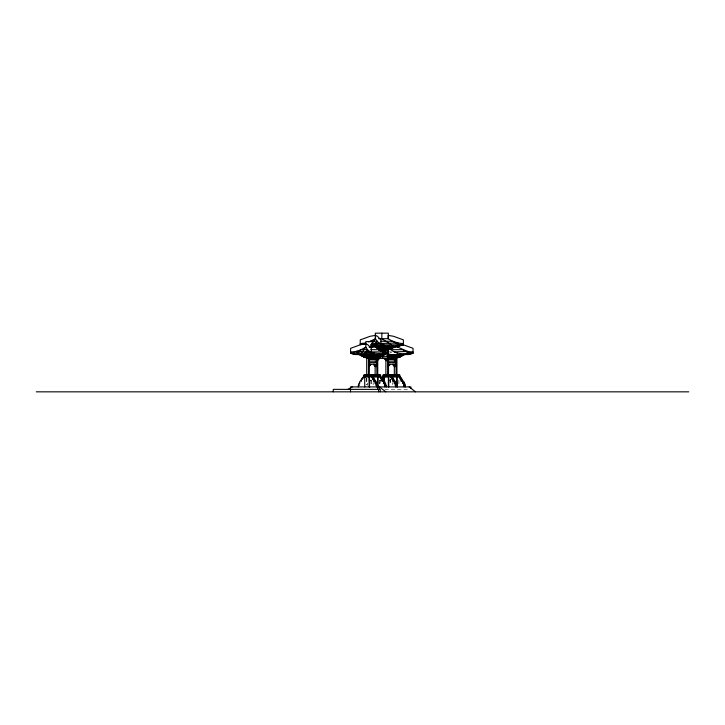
<?xml version="1.0" encoding="UTF-8"?>
<svg xmlns="http://www.w3.org/2000/svg" width="725" height="725" viewBox="0 0 725 725"><rect width="100%" height="100%" fill="white"/><g stroke="black" fill="none" stroke-linecap="round" stroke-linejoin="round"><path stroke-width="0.54" stroke-dasharray="3.62 2.72" d="M380.58 380.625L380.471 380.897A1.541 1.396 -90 0 0 379.701 380.942M379.619 380.933L380.471 380.634M389.552 353.302L391.545 352.368M389.352 351.897L391.473 351.897M384.794 389.37L410.006 389.37M389.706 380.707L390.222 380.897A1.35 1.214 -90 0 1 390.594 379.039M370.629 380.743L371.028 380.897A1.35 1.214 -90 0 1 370.901 379.764M398.904 380.263L398.904 384.694M392.352 382.483L392.352 384.694M390.476 379.157L390.476 384.694M390.077 379.157L390.077 384.694M379.719 380.263L379.719 384.694M373.157 382.483L373.157 384.694M371.291 380.263L371.291 384.694M370.892 380.263L370.892 384.694M366.841 378.042L366.841 384.694M366.442 378.042L366.442 384.694M380.625 380.779A4.912 0.807 -20.4 0 1 380.471 380.743M379.655 383.28A1.387 1.251 -90 0 1 380.19 383.036A1.541 1.396 -90 0 1 380.571 381.214M379.646 382.909A3.661 0.752 26.4 0 1 380.19 383.036M389.706 380.87A1.541 1.396 -90 0 1 390.222 380.897M367.938 383.09A1.387 1.251 -90 0 0 367.185 384.993A4.042 0.471 14.5 0 1 367.974 384.93M370.774 380.861A1.541 1.396 -90 0 1 371.028 380.897"/><path stroke-width="1.09" d="M405.411 386.914L404.885 384.993A1.387 1.251 -90 0 0 403.943 383.036A1.541 1.396 -90 0 0 402.357 380.897A1.35 1.214 -90 0 0 401.369 378.831A0.924 0.834 -90 0 0 400.689 377.553L400.073 376.565L383.144 376.456L383.008 375.215A1.069 1.006 -90 0 1 383.906 374.879L390.476 374.843A1.069 1.006 -90 0 1 391.391 375.197A1.069 1.006 -90 0 1 392.343 374.879L398.904 374.843A1.069 1.006 -90 0 1 399.828 375.197M358.222 386.914L358.748 384.993A1.387 1.251 -90 0 1 359.691 383.036A1.541 1.396 -90 0 1 361.277 380.897L361.358 380.679M377.707 389.37L377.798 385.446L377.263 384.993A1.387 1.251 -90 0 0 376.329 383.036A1.541 1.396 -90 0 0 374.734 380.897L374.734 380.725A4.912 0.807 20.4 0 1 373.846 380.743L373.42 380.897A1.35 1.214 -90 0 0 372.433 378.831A0.924 0.834 -90 0 0 371.753 377.553L371.127 376.565M386.226 386.914L385.7 384.993A1.387 1.251 -90 0 0 384.757 383.036A1.541 1.396 -90 0 0 383.172 380.897L383.172 380.725A4.912 0.807 20.4 0 1 382.274 380.743L382.256 380.743M396.983 386.914L396.448 384.993A1.387 1.251 -90 0 0 395.515 383.036A1.541 1.396 -90 0 0 393.92 380.897L393.929 380.725A4.912 0.807 20.4 0 1 393.032 380.743L393.004 380.743M402.357 380.897L402.357 380.725A4.912 0.807 20.4 0 1 401.46 380.743L401.034 380.897A1.35 1.214 -90 0 0 400.055 378.831A0.924 0.834 -90 0 0 399.375 377.553L398.75 376.565M368.871 366.56L370.339 364.258M369.469 365.907L368.653 366.56M377.308 360.642L378.468 359.328M377.906 359.999L377.082 360.642M388.654 365.907L388.065 366.56M374.734 380.897A1.35 1.214 -90 0 0 373.756 378.831A0.924 0.834 -90 0 0 373.076 377.553L372.451 376.565M386.226 385.446A4.468 0.852 -24.1 0 0 384.912 385.446L384.377 384.993A1.387 1.251 -90 0 0 383.443 383.036A1.541 1.396 -90 0 0 381.848 380.897A1.35 1.214 -90 0 0 380.87 378.831A0.924 0.834 -90 0 0 380.19 377.553L379.565 376.565M383.172 380.897A1.35 1.214 -90 0 0 382.184 378.831A0.924 0.834 -90 0 0 381.504 377.553L380.879 376.565L363.569 376.565L362.944 377.553A0.924 0.834 -90 0 0 362.264 378.831A1.35 1.214 -90 0 0 361.277 380.897M396.983 385.446A4.468 0.852 -24.1 0 0 395.66 385.446L395.134 384.993A1.387 1.251 -90 0 0 394.192 383.036A1.541 1.396 -90 0 0 392.606 380.897A1.35 1.214 -90 0 0 391.618 378.831A0.924 0.834 -90 0 0 390.938 377.553L390.322 376.565M393.92 380.897A1.35 1.214 -90 0 0 392.941 378.831A0.924 0.834 -90 0 0 392.261 377.553L391.636 376.565M362.264 378.831L362.446 378.64A4.912 2.057 76.6 0 1 362.89 378.64M370.783 364.258L370.511 365.246L369.215 365.907M379.211 358.349L378.939 359.328L378.024 359.328M389.968 364.258L389.697 365.246L388.401 365.907M381.441 378.133A0.924 0.834 -90 0 1 382.129 377.553L382.184 377.453A4.839 2.003 73.2 0 1 382.827 377.372M380.525 348.181L382.564 347.692M386.217 348.988L388.247 348.489M387.766 348.181L389.805 347.692M398.261 357.18L398.025 357.733M389.225 365.246L388.21 365.907M360.243 344.864L360.243 339.871L370.167 336.273L375.523 335.394L375.523 338.702L370.91 344.864L370.91 346.088L399.375 346.088L403.39 344.864L403.39 339.871L393.467 336.273L388.12 335.394L388.12 338.702L396.394 343.46L399.375 344.864L403.39 343.632L398.061 342.998L392.859 341.239L380.562 341.239M362.944 377.553L362.998 377.453A4.839 2.003 73.2 0 1 363.642 377.372M367.348 355.332L370.122 354.779M368.826 355.023L369.043 354.534M368.083 356.129L369.786 355.332M375.885 347.384L376.103 346.894M376.357 346.894L378.051 346.088M377.915 347.692L378.124 346.894M369.56 357.733L369.759 356.936M370.874 357.733L371.254 356.936M379.248 349.912L379.447 348.988M372.351 357.425L372.568 356.936M373.991 356.129L375.686 355.332M375.55 355.332L377.245 354.534M376.438 356.936L378.133 356.129M384.368 348.489L384.395 347.692M384.504 348.743L382.945 348.988L382.836 348.489M377.997 356.129L379.692 355.332M385.927 347.692L385.954 346.894M387.485 346.894L387.513 346.088M380.444 356.936L382.138 356.129L361.884 356.129L364.874 356.936M382.002 356.129L383.697 355.332L360.334 355.332L362.029 356.129M383.561 355.332L385.256 354.534M391.618 348.489L393.312 347.692L376.773 347.692L376.773 348.335M393.177 347.692L394.871 346.894L375.94 346.894M394.735 346.894L396.43 346.088M389.733 354.779L388.174 355.023M391.953 357.425L392.18 356.936M393.593 356.129L395.297 355.332M395.152 355.332L396.847 354.534M395.959 357.425L396.185 356.936M397.599 356.129L399.303 355.332M400.046 356.936L400.463 356.374M401.605 356.129L403.308 355.332L387.947 355.332M403.163 355.332L404.858 354.534M350.601 353.302L354.616 354.534L385.754 354.534L385.754 353.302L382.773 351.897L371.1 351.897L374.082 353.302L374.082 354.534L371.327 353.302L371.327 348.317L367.783 344.71L365.871 343.831L360.524 344.71L350.601 348.317L350.601 353.302L358.041 354.534L358.041 353.302L361.132 349.677L365.871 347.139L365.871 341.602L373.719 341.602M385.754 353.302C379.664 353.138 372.17 354.679 367.566 349.677L361.132 349.677L355.93 351.435L350.601 352.069L358.041 353.302L364.476 353.302L367.566 349.677L365.871 347.139L361.258 353.302L361.258 354.534M370.91 344.864L374.127 344.864L377.208 341.239L375.305 338.702L375.305 333.165L388.328 333.165L388.328 338.702L378.667 338.702M381.749 351.344L384.395 349.677M371.164 376.375L371.064 376.347A4.93 2.112 -90 0 0 370.185 376.565L363.823 376.937L363.823 375.215A1.069 1.006 -90 0 1 364.72 374.879L371.291 374.843A1.069 1.006 -90 0 1 372.206 375.197A1.069 1.006 -90 0 1 373.157 374.879L379.719 374.843A1.069 1.006 -90 0 1 380.643 375.197L380.498 376.638M383.008 375.215L399.81 375.215L399.683 376.638M347.928 389.37L352.241 386.914M368.699 341.946L375.523 338.702M381.848 380.897L382.419 380.679A4.912 2.103 87.1 0 1 383.09 380.679L383.163 380.707M392.606 380.897L393.177 380.679A4.912 2.103 87.1 0 1 393.847 380.679L393.911 380.707M399.375 344.864L398.061 342.998L380.743 343.46L383.733 344.864L383.733 346.088L380.978 344.864L374.127 346.088L374.127 344.864L379.066 342.998L383.733 344.864L399.375 344.864L399.375 346.088M371.327 353.302L364.476 354.534L364.476 353.302L369.424 351.435L365.889 351.897L355.93 351.435L358.041 353.302M359.872 382.882L359.799 382.909A3.661 0.752 26.4 0 0 359.691 383.036M373.846 380.743L373.991 380.679A4.912 2.103 87.1 0 1 374.662 380.679L374.725 380.707M401.46 380.743L401.614 380.679A4.912 2.103 87.1 0 1 402.275 380.679L402.348 380.707M372.433 378.831L373.121 378.64A4.912 2.057 -76.6 0 1 373.565 378.64L373.756 378.831M380.87 378.831L381.558 378.64A4.912 2.057 -76.6 0 1 382.002 378.64L382.184 378.831M391.618 378.831L392.307 378.64A4.912 2.057 -76.6 0 1 392.751 378.64L392.941 378.831M400.055 378.831L400.744 378.64A4.912 2.057 -76.6 0 1 401.188 378.64L401.369 378.831M387.893 354.534L409.018 354.534L409.018 353.302L402.502 349.677L390.829 349.677C396.956 354.878 405.819 354.244 413.042 352.069L407.704 351.435L397.762 347.139L392.125 347.139M409.018 354.534L413.042 353.302L413.042 348.317L403.109 344.71M371.753 377.553L372.124 377.453A4.839 2.003 -73.2 0 1 373.003 377.444L373.076 377.553M380.19 377.553L381.504 377.553M390.938 377.553L391.31 377.453A4.839 2.003 -73.2 0 1 392.189 377.444L392.261 377.553M399.375 377.553L399.747 377.453A4.839 2.003 -73.2 0 1 400.626 377.444L400.689 377.553M375.659 382.891L375.695 382.882A4.921 2.003 -70.3 0 1 376.139 382.882L376.148 382.882A3.335 0.689 -26.4 0 0 375.704 382.882L375.55 382.909A3.661 0.752 -26.4 0 0 375.006 383.036A1.541 1.396 -90 0 0 373.42 380.897M383.443 383.036A3.661 0.752 -26.4 0 1 383.987 382.909L384.132 382.882A4.921 2.003 -70.3 0 1 384.576 382.882L384.649 382.909A3.661 0.752 -26.4 0 1 384.83 383.036M394.844 382.891L394.88 382.882A4.921 2.003 -70.3 0 1 395.324 382.882L395.406 382.909A3.335 0.689 -26.4 0 0 394.889 382.882L394.735 382.909A3.661 0.752 -26.4 0 0 394.192 383.036M401.034 380.897A1.541 1.396 -90 0 1 402.629 383.036A3.661 0.752 -26.4 0 1 403.173 382.909L403.317 382.882A4.921 2.003 -70.3 0 1 403.762 382.882L403.843 382.909A3.661 0.752 -26.4 0 1 403.943 383.036M374.127 344.864L380.978 343.632M364.476 353.302L371.327 352.069M395.95 346.088L403.39 344.864M405.592 354.534L407.722 354.181M409.843 353.827L413.042 353.302M369.179 374.843L369.578 386.914M377.616 374.843L377.933 376.937M388.364 374.843L388.691 376.937M396.802 374.843L397.191 386.914M373.013 377.471L372.07 377.462M392.125 377.48L391.31 377.471M400.626 377.471L399.692 377.462M365.572 342.998L360.243 343.632L365.563 344.511M382.755 376.565L382.129 377.553M363.597 377.48L363.007 377.471M370.774 341.239L377.208 341.239L379.066 342.998L372.324 343.46M383.878 346.586L385.673 346.088M387.621 346.586L389.18 346.088M391.119 346.586L392.923 346.088M369.125 347.139L376.021 347.139L382.773 351.897M382.32 347.384L384.123 346.894M386.062 347.384L387.621 346.894M389.57 347.384L391.364 346.894M382.202 347.511L381.83 346.894M385.7 347.511L385.337 346.894M377.145 347.764L379.066 347.764M377.299 348L379.211 348M379.13 348.181L377.154 347.692M384.504 348.181L386.062 347.692M380.281 347.692L380.281 348.335L380.643 347.692M379.248 349.296L380.661 349.296L380.661 349.912M380.824 349.296L382.954 348.988M388.083 349.296L391.754 348.489L378.885 348.489L378.885 349.106M370.747 349.677L379.238 349.677M378.631 349.912L381.259 349.912L381.259 351.081M388.509 351.081L380.417 351.081L380.417 349.912M394.364 351.897L407.704 351.435L409.018 353.302M383.697 352.749L387.667 352.749M388.174 355.821L389.642 356.129M362.636 355.948L362.264 355.332M377.77 355.948L377.399 355.332M387.947 356.129L401.75 356.129L400.191 356.627M364.195 356.745L363.832 356.129M372.206 356.745L371.843 356.129M380.725 356.682L387.667 356.682M388.093 356.936L400.191 356.936L399.964 357.425L394.627 357.425M373.013 357.425L369.388 357.543L369.388 356.936M375.015 357.425L376.574 356.936M371.127 357.733L365.001 357.425M372.904 357.733L375.133 357.733M376.909 357.733L380.58 356.936L367.158 356.936L367.122 358.349M388.509 357.733L390.73 357.733M392.515 357.733L398.632 357.425M376.909 358.349L374.707 358.349L374.707 359.518M377.082 358.349L387.667 358.349M388.509 358.349L388.926 359.518M368.626 359.518L376.909 359.518M387.812 359.518L396.095 359.518M368.653 361.186L376.909 361.186M387.839 361.186L396.095 361.186M368.653 362.6L376.909 362.6M387.839 362.6L396.095 362.6M368.653 364.258L376.909 364.258M387.839 364.258L396.095 364.258M363.823 375.215L380.625 375.215M380.625 376.375L363.959 376.456M383.008 376.375L399.81 376.375M363.823 376.638L371.191 376.638M372.26 376.638L378.622 376.638M389.37 376.638L383.008 376.937L389.37 376.565A4.93 2.112 90 0 1 389.697 376.384L389.805 376.347A4.93 2.112 -90 0 1 390.693 376.565L390.693 376.638M391.446 376.638L398.813 376.638M372.26 376.937L378.622 376.565A4.93 2.112 -90 0 1 379.501 376.347L379.592 376.375A4.93 2.112 90 0 1 379.936 376.565L379.936 376.638M391.446 376.937L397.808 376.565A4.93 2.112 90 0 1 398.134 376.384L398.243 376.347A4.93 2.112 -90 0 1 399.122 376.565L399.122 376.638M36.25 391.835L688.75 391.835M400.399 378.722L400.427 378.731A4.921 0.498 12.5 0 0 401.315 378.731M391.971 378.722L391.998 378.731A4.921 0.498 12.5 0 0 392.887 378.731M381.214 378.722L381.241 378.731A4.921 0.498 12.5 0 0 382.129 378.731M372.777 378.722L372.813 378.731A4.921 0.498 12.5 0 0 373.692 378.731M380 343.369L383.733 344.864M371.291 352.178L374.082 353.302M375.523 335.394L377.426 336.273L380.978 339.871L380.978 344.864M409.172 386.914L415.516 391.835M385.782 391.835L379.447 386.914L379.447 389.37M402.629 383.036A1.387 1.251 -90 0 1 403.562 384.993L404.097 385.446A4.468 0.852 -24.1 0 1 405.411 385.446M375.006 383.036A1.387 1.251 -90 0 1 375.949 384.993L376.474 385.446A4.468 0.852 -24.1 0 1 377.798 385.446M399.076 355.178L400.853 354.534M387.667 348.489L387.866 347.692M385.718 347.692L385.691 346.894M394.074 357.733L393.874 356.936M391.201 355.332L389.506 354.534M392.379 357.18L392.76 357.733M384.159 348.489L384.023 347.692M384.187 349.142L384.386 349.912M380.027 346.894L378.332 346.088M377.707 347.692L377.68 346.894M377.788 348.181L377.571 347.692M379.465 355.178L381.25 354.534M371.599 355.332L369.895 354.534M373.013 357.579L373.094 358.349M369.152 357.733L363.669 357.425L363.18 356.129M363.397 355.332L361.702 354.534M364.131 356.129L362.264 355.576M365.608 357.733L365.563 356.936M364.14 357.425L363.914 356.936L366.85 356.936L366.85 357.543M360.47 355.332L358.775 354.534M394.427 365.907L393.122 365.246L392.85 364.258M393.603 365.246L394.763 366.56M385.99 359.999L384.694 359.328L384.422 358.349M375.233 365.907L373.937 365.246L373.665 364.258M381.069 346.894L380.263 346.088M379.51 347.692L376.773 346.894M378.812 347.384L378.704 346.894M376.728 356.374L376.909 374.472M372.632 355.332L371.834 354.534M371.082 356.129L370.276 355.332M365.953 357.425L365.11 356.129M365.173 356.129L363.633 354.534M361.512 355.332L360.706 354.534M393.294 364.258L393.566 365.246M384.866 358.349L386.325 360.642M374.109 364.258L375.577 366.56M380.263 348.752L380.743 350.737M394.164 365.907L394.318 366.56L395.424 366.56L395.424 364.258M385.727 359.999L385.881 360.642L386.996 360.642L386.996 358.349M374.979 365.907L375.133 366.56L376.239 366.56L376.239 364.258M410.912 388.555L410.912 386.914L350.501 386.914L350.501 391.835M404.097 385.446L404.097 386.914M401.369 355.332L401.369 355.948L400.998 355.332M401.188 355.332L401.188 355.948M399.81 356.129L399.81 356.745L399.439 356.129M399.629 356.129L399.629 356.745M398.252 356.936L398.252 357.543M398.079 356.936L398.079 357.543M397.88 356.936L397.88 357.543M397.762 344.937L397.762 347.139M397.744 356.129L396.04 356.936L396.095 374.472M397.354 353.302L397.354 354.534M397.363 355.332L397.363 355.948L396.992 355.332M397.2 357.543L397.073 356.627M397.182 355.332L397.182 355.948M396.783 356.936L396.783 357.543M396.802 376.937L396.802 385.8M396.693 357.733L396.693 358.349M396.521 356.936L396.521 358.349M396.421 356.936L396.421 357.543M396.321 357.733L396.321 358.349M395.805 356.129L395.805 356.745L395.433 356.129M395.741 357.425L395.678 358.349M395.623 356.129L395.623 356.745M395.66 385.446L395.66 386.914M395.424 361.186L395.424 362.6M394.98 361.186L394.98 362.6M394.98 364.258L394.98 366.56M394.907 357.733L394.907 358.349M394.735 356.936L394.735 358.349M394.545 357.733L394.545 358.349M394.318 360.497L394.318 358.349L396.938 358.349L396.938 374.472L394.318 374.472L394.318 365.871M394.246 356.936L394.246 357.543L390.621 357.425L390.539 358.349M394.065 356.936L394.065 357.543M393.738 356.129L392.035 356.936L391.953 356.129M393.349 355.332L393.177 355.948L393.177 354.534M393.358 356.936L393.358 357.543M393.177 356.936L393.177 357.543M392.986 356.936L392.986 357.543M392.932 346.894L392.932 347.511L392.56 346.894M392.932 359.518L392.932 358.349L390.313 358.349L390.313 359.518M392.76 346.894L392.76 347.511M392.687 357.733L392.687 358.349M392.515 356.936L392.515 358.349M392.316 358.349L392.316 357.733L390.902 357.733L390.902 358.349M392.089 358.349L392.089 359.518M391.799 356.129L391.618 356.745L391.618 355.332M391.554 346.088L391.554 344.864L381.821 338.702L381.821 333.165M391.446 375.215L391.572 376.638M391.373 347.692L391.373 348.308L391.002 347.692M391.373 375.215L391.246 376.638M391.201 347.692L391.201 348.308M390.73 356.936L390.73 358.349M390.24 356.936L390.24 357.543L388.981 357.543L388.981 356.936M390.059 356.129L390.059 357.543M389.814 348.489L389.814 349.106L389.443 348.489M389.642 348.489L389.642 349.106M389.425 346.894L389.425 347.511L389.053 346.894M389.352 356.936L389.352 357.543M389.252 346.894L389.252 347.511M389.171 356.936L389.171 357.543M388.763 376.937L388.763 386.914M388.682 357.733L388.682 358.349M388.364 376.937L388.364 386.914M388.247 348.181L388.083 349.912M388.256 349.296L388.256 349.912M387.893 349.912L387.893 349.296L382.972 349.296L382.972 349.912M387.694 347.692L387.694 348.308M387.667 349.912L387.667 374.472M386.996 352.749L386.996 356.682M386.697 348.988L386.479 349.912M386.307 349.912L385.945 348.489M386.135 348.489L386.135 349.106M386.108 349.296L386.108 349.912M385.881 351.081L385.881 349.912L388.509 349.912L388.509 374.472L385.881 374.472L385.881 359.944M385.51 346.894L385.51 347.511M385.002 351.081L385.002 349.912L382.374 349.912L382.374 351.081M384.912 385.446L384.912 386.914M384.757 349.296L384.757 349.912M384.504 348.489L384.576 349.912M384.313 376.937L384.313 381.368M384.15 347.692L384.15 348.308L383.779 347.692M384.159 349.912L384.159 351.081M383.915 376.937L383.915 381.368M382.8 348.489L382.8 349.912M382.709 351.081L382.709 352.749M382.709 356.682L382.709 358.349M382.592 348.489L382.592 349.106L382.22 348.489M382.601 349.296L382.601 349.912M382.392 348.489L382.392 349.106M382.002 346.894L382.002 347.511M381.586 354.534L381.586 355.948L381.404 355.332M381.033 349.296L381.033 349.912M381.006 348.181L380.833 349.912M381.006 348.489L378.713 349.106L377.888 348.181M380.444 347.692L380.444 348.308M380.281 391.835L380.281 389.37L333.255 389.37L333.255 391.835M380.027 355.332L380.027 356.745L379.855 356.129M379.084 349.106L379.066 348.489L379.057 349.912M378.885 349.296L378.885 349.912M378.468 356.129L378.468 357.543L378.296 356.936M378.541 389.37L378.541 391.835M378.296 346.894L377.933 347.511L377.942 346.894M378.006 376.937L378.006 386.914M377.752 356.627L377.752 374.472L375.133 374.472L375.133 364.684M377.58 355.332L377.58 355.948M377.616 376.937L377.616 386.914M376.737 358.349L375.913 357.425M376.483 358.349L376.483 359.518M376.474 385.446L376.474 386.914M376.212 356.129L376.212 356.745L375.849 356.129M376.239 361.186L376.239 362.6M376.021 346.088L376.021 347.139M376.021 356.129L376.021 356.745M375.133 356.627L375.133 359.944M374.952 357.733L374.952 358.349M374.653 356.936L374.653 357.543L373.393 357.543L373.393 356.936M374.462 356.936L374.462 357.543M374.29 356.936L374.29 357.543M374.127 356.129L372.433 356.936L372.351 356.129M373.765 355.332L373.765 355.948L373.393 355.332M373.574 355.332L373.574 355.948M373.574 356.936L373.574 357.543M373.33 359.518L373.33 358.349L370.702 358.349L370.702 359.518M373.157 376.937L373.157 379.157M372.904 356.936L372.904 358.349M372.732 358.349L372.732 357.733L371.318 357.733L371.318 358.349M372.478 358.349L372.478 359.518M372.378 341.602L372.378 347.139M372.26 375.215L372.188 376.375M372.016 356.129L372.016 356.745M371.508 376.638L371.508 376.565A4.93 2.112 90 0 0 371.182 376.384M371.127 356.936L371.127 358.349M370.946 357.733L370.946 358.349M370.647 356.936L370.647 357.543M370.52 356.129L370.294 356.627L368.717 356.129M370.457 356.936L370.457 357.543M370.285 356.936L370.285 357.543M369.569 357.543L369.451 356.627M369.088 357.733L369.088 358.349M369.179 376.937L369.179 386.914M368.962 356.627L368.898 358.349M368.726 357.733L368.726 358.349M368.472 358.349L368.472 374.472M368.119 357.425L368.001 358.349M367.584 356.936L367.584 358.349M367.258 356.936L367.258 357.543M366.941 357.733L366.941 358.349M366.524 356.129L366.524 356.745L365.744 356.745L365.744 356.129M366.478 356.936L366.478 357.543M366.107 356.129L366.107 356.745M365.781 355.332L365.781 355.948L365.001 355.948L365.001 355.332M365.753 356.936L365.753 357.543M365.373 355.332L365.373 355.948M365.382 356.936L365.382 357.543M364.729 376.937L364.729 386.914M364.004 356.129L364.004 356.745M362.446 355.332L362.446 355.948M395.478 382.909A3.661 0.752 -26.4 0 1 395.578 383.036M395.134 384.993A4.042 0.471 -14.5 0 1 396.457 384.993M403.327 382.882A3.335 0.689 -26.4 0 1 403.771 382.882M403.571 384.993A4.042 0.471 -14.5 0 1 404.885 384.993M384.141 382.882A3.335 0.689 -26.4 0 1 384.585 382.882M384.377 384.993A4.042 0.471 -14.5 0 1 385.7 384.993M380.58 377.444A4.839 2.003 -73.2 0 1 381.441 377.444M358.748 384.993A4.042 0.471 14.5 0 1 359.265 384.912M376.284 382.909A3.661 0.752 -26.4 0 1 376.393 383.036M361.44 380.779A4.912 0.807 -20.4 0 1 361.286 380.743M362.917 378.749A4.921 0.498 -12.5 0 1 362.319 378.731M358.222 385.446A4.468 0.852 24.1 0 1 358.902 385.337M375.949 384.993A4.042 0.471 -14.5 0 1 377.263 384.993M369.315 358.349L366.696 358.349L366.696 374.472L369.315 374.472L369.315 358.349M367.312 358.349L367.312 357.733L367.222 358.349"/></g></svg>
